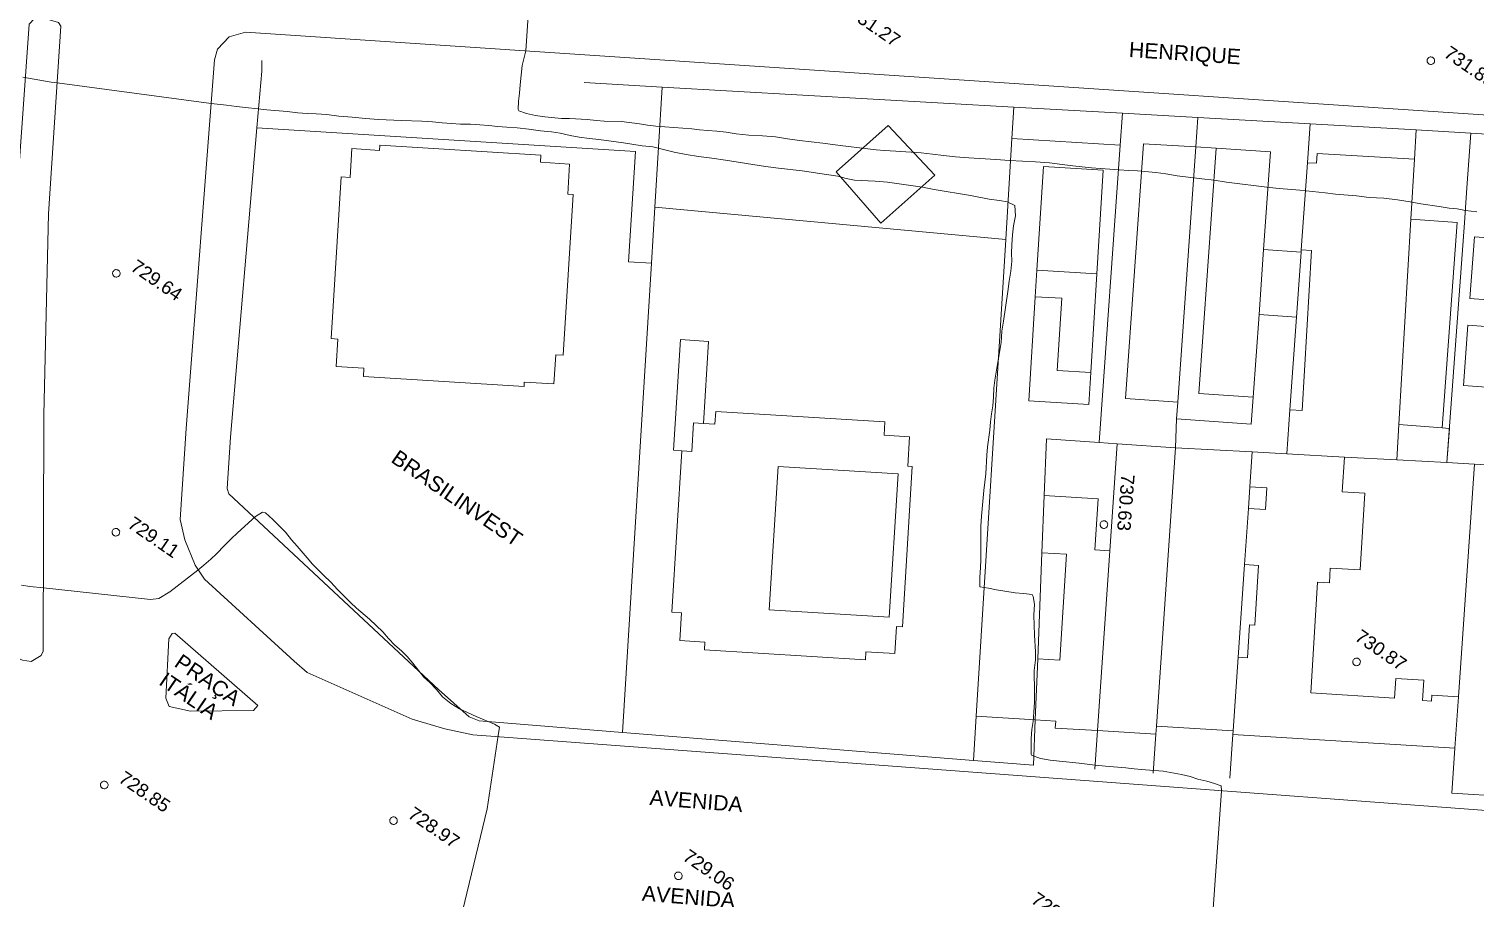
# Model space of a CAD drawing. Header units: metres. Extents: x 322294 to 7190115, y 7390841 to 10157759.
# Drawn here: x 323085.9 to 323276.1, y 7392726.1 to 7392840.5 of the extents above; entities that cross this region are included whole.
import ezdxf
from ezdxf.enums import TextEntityAlignment as Align

# ---------------------------------------------------------------- set-up
doc = ezdxf.new("R2010")
doc.units = ezdxf.units.M
doc.layers.get('0').update_dxf_attribs({"lineweight": 18})
for name, color, linetype, lineweight in [('100_SIST_VIARIO_MEIO_FIO', 1, 'Continuous', 18), ('106_PRACAS_PARQUES_TOP', 7, 'Continuous', 18), ('108_SEP_FIS_CANT_CENT_ILHA', 7, 'Continuous', 18), ('144_P_DUPLA_ASF_TOP', 7, 'Continuous', 18), ('160_P_SIMP_ASF_TOP', 7, 'Continuous', 18), ('206_MURO_E_MURO_ARRIMO', 7, 'Continuous', 18), ('214_PROJ_BEIRAL_EDIF', 10, 'Continuous', 18), ('216_EDIF_NOTAVEL', 2, 'Continuous', 18), ('218_EDIF_NOTAVEL_TOP', 7, 'Continuous', 18), ('600_CURVA_MESTRA', 14, 'Continuous', 18), ('604_CURVA_INTERM', 7, 'Continuous', 18), ('606_PTO_COTADO', 7, 'Continuous', 18), ('608_PTO_COTADO_INTERVIA', 1, 'Continuous', 18)]:
    doc.layers.add(name, color=color, linetype=linetype, lineweight=lineweight)
doc.styles.add('Style-Arial', font='arial.ttf', dxfattribs={"height": 1.75})

# ---------------------------------------------------------------- blocks, each defined once
blk = doc.blocks.new('SP09')
at = {"color": 0, "linetype": 'Continuous'}
blk.add_lwpolyline([(-0.03, -0.51), (-0.14, -0.49), (-0.24, -0.46), (-0.31, -0.42), (-0.35, -0.39), (-0.42, -0.31), (-0.47, -0.24), (-0.51, -0.15), (-0.52, -0.09), (-0.52, 0.03), (-0.51, 0.11), (-0.48, 0.2), (-0.44, 0.27), (-0.4, 0.33), (-0.32, 0.39), (-0.23, 0.44), (-0.15, 0.48), (-0.1, 0.48), (-0.03, 0.48), (0.08, 0.48), (0.19, 0.44), (0.27, 0.4), (0.35, 0.32), (0.41, 0.23), (0.46, 0.11), (0.48, 0.03), (0.48, -0.03), (0.47, -0.08), (0.44, -0.21), (0.38, -0.3), (0.31, -0.38), (0.23, -0.44), (0.1, -0.49), (0.02, -0.51)], close=True, dxfattribs=at)
blk = doc.blocks.new('SP10')
at = {"color": 0, "linetype": 'Continuous'}
blk.add_lwpolyline([(-0.03, -0.51), (-0.14, -0.49), (-0.24, -0.46), (-0.31, -0.42), (-0.35, -0.39), (-0.42, -0.31), (-0.47, -0.24), (-0.51, -0.15), (-0.52, -0.09), (-0.52, 0.03), (-0.51, 0.11), (-0.48, 0.2), (-0.44, 0.27), (-0.4, 0.33), (-0.32, 0.39), (-0.23, 0.44), (-0.15, 0.48), (-0.1, 0.48), (-0.03, 0.48), (0.08, 0.48), (0.19, 0.44), (0.27, 0.4), (0.35, 0.32), (0.41, 0.23), (0.46, 0.11), (0.48, 0.03), (0.48, -0.03), (0.47, -0.08), (0.44, -0.21), (0.38, -0.3), (0.31, -0.38), (0.23, -0.44), (0.1, -0.49), (0.02, -0.51)], close=True, dxfattribs=at)

msp = doc.modelspace()

# ---------------------------------------------------------------- linework, layer by layer
at = {"layer": '100_SIST_VIARIO_MEIO_FIO', "flags": 128}
for points in [[(323365.159, 7392823.291), (323378.614, 7392822.301), (323382.152, 7392820.875), (323383.559, 7392819.136), (323384.237, 7392817.005), (323378.625, 7392734.416), (323378.266, 7392733.097), (323376.511, 7392730.704), (323373.818, 7392729.455), (323289.932, 7392736.694), (323144.249, 7392747.588), (323140.583, 7392748.372), (323136.275, 7392749.665), (323122.486, 7392755.785), (323120.739, 7392757.298), (323108.966, 7392768.052), (323107.722, 7392769.9), (323106.359, 7392773.249), (323105.779, 7392775.924), (323106.549, 7392787.905), (323110.281, 7392836.371), (323110.691, 7392837.804), (323112.199, 7392839.434), (323114.343, 7392840.011)], [(323105.072, 7392760.939), (323115.978, 7392751.437), (323115.421, 7392750.794), (323107.103, 7392750.687), (323104.326, 7392751.309), (323103.869, 7392752.389), (323104.269, 7392760.215), (323104.706, 7392760.908)]]:
    msp.add_lwpolyline(points, close=True, dxfattribs=at)
at = {"layer": '108_SEP_FIS_CANT_CENT_ILHA', "flags": 128}
msp.add_lwpolyline([(323080.077, 7392763.447), (323080.034, 7392760.677), (323080.415, 7392759.394), (323085.013, 7392757.414), (323086.155, 7392757.252), (323087.482, 7392758.04), (323087.734, 7392758.576), (323087.837, 7392789.705), (323088.462, 7392816.129), (323090.063, 7392840.817), (323089.736, 7392841.3), (323087.848, 7392841.859), (323086.581, 7392841.832), (323085.919, 7392841.1), (323081.167, 7392774.848)], close=True, dxfattribs=at)
at = {"layer": '206_MURO_E_MURO_ARRIMO'}
for p, q in [((323116.513, 7392836.305), (323116.5, 7392834.882)), ((323116.5, 7392834.882), (323115.862, 7392827.422)), ((323169.187, 7392832.812), (323158.904, 7392833.398)), ((323215.444, 7392830.175), (323169.187, 7392832.812)), ((323229.733, 7392829.36), (323215.444, 7392830.175)), ((323239.646, 7392828.795), (323229.733, 7392829.36)), ((323254.422, 7392827.953), (323239.646, 7392828.795)), ((323275.565, 7392826.741), (323268.378, 7392827.199)), ((323210.135, 7392744.217), (323218.015, 7392743.587)), ((323294.637, 7392738.569), (323273.063, 7392739.913))]:
    msp.add_line(p, q, dxfattribs=at)
at = {"layer": '206_MURO_E_MURO_ARRIMO', "flags": 128}
for points in [[(323168.21, 7392816.997), (323169.187, 7392832.812)], [(323215.188, 7392826.031), (323215.444, 7392830.175)], [(323229.733, 7392829.36), (323229.436, 7392825.151)], [(323239.646, 7392828.795), (323239.375, 7392824.947)], [(323253.253, 7392811.375), (323253.232, 7392811.087)], [(323252.628, 7392802.521), (323251.769, 7392790.343)], [(323236.851, 7392789.15), (323236.72, 7392785.351)], [(323226.678, 7392786.04), (323229.032, 7392785.878)], [(323273.934, 7392752.572), (323276.041, 7392783.198)], [(323218.015, 7392743.587), (323218.254, 7392749.542)], [(323226.086, 7392743.049), (323226.436, 7392748.14)], [(323233.774, 7392742.536), (323234.127, 7392747.665)], [(323244.243, 7392747.62), (323243.847, 7392741.863)], [(323273.063, 7392739.913), (323273.469, 7392745.815)]]:
    msp.add_lwpolyline(points, dxfattribs=at)
at = {"layer": '214_PROJ_BEIRAL_EDIF', "flags": 128}
for points in [[(323268.15, 7392823.317), (323255.346, 7392824.071), (323255.27, 7392822.778), (323254.062, 7392822.849), (323254.422, 7392827.953), (323268.378, 7392827.199)], [(323274.707, 7392814.938), (323272.411, 7392783.396), (323276.041, 7392783.198), (323282.34, 7392782.853), (323295.743, 7392781.7), (323297.87, 7392812.056), (323297.934, 7392812.973), (323298.276, 7392817.853), (323294.794, 7392818.202), (323294.972, 7392825.504), (323275.565, 7392826.741), (323275.043, 7392819.56)], [(323226.678, 7392786.04), (323219.742, 7392786.517), (323219.442, 7392779.06), (323219.139, 7392771.543), (323218.577, 7392757.57), (323218.254, 7392749.542), (323210.493, 7392750.021), (323214.369, 7392812.763), (323215.188, 7392826.031), (323229.436, 7392825.151)], [(323237.005, 7392791.334), (323239.375, 7392824.947), (323232.479, 7392825.332), (323230.116, 7392791.82)], [(323246.928, 7392791.998), (323246.678, 7392788.457), (323236.851, 7392789.15), (323237.005, 7392791.334), (323239.375, 7392824.947), (323242.053, 7392824.758), (323239.779, 7392792.503)], [(323242.053, 7392824.758), (323239.779, 7392792.503), (323246.928, 7392791.998), (323247.694, 7392802.869), (323248.298, 7392811.435), (323249.205, 7392824.296)], [(323251.361, 7392784.549), (323251.769, 7392790.343), (323253.375, 7392790.249), (323254.613, 7392811.295), (323253.253, 7392811.375), (323254.062, 7392822.849), (323255.27, 7392822.778), (323255.346, 7392824.071), (323268.15, 7392823.317), (323267.686, 7392815.44), (323266.096, 7392788.411), (323265.822, 7392783.757), (323258.925, 7392784.135)], [(323218.475, 7392808.701), (323226.367, 7392808.214), (323227.211, 7392821.881), (323219.32, 7392822.368)], [(323266.096, 7392788.411), (323267.686, 7392815.44), (323273.767, 7392814.994), (323271.783, 7392787.993)], [(323296.401, 7392811.599), (323294.965, 7392792.054), (323274.575, 7392793.552), (323275.158, 7392801.486), (323282.779, 7392800.926), (323283.035, 7392804.423), (323275.43, 7392804.981), (323276.027, 7392813.096)], [(323253.232, 7392811.087), (323248.298, 7392811.435), (323247.694, 7392802.869), (323252.628, 7392802.521)], [(323218.261, 7392805.23), (323221.745, 7392805.014), (323221.157, 7392795.505), (323225.565, 7392795.233), (323226.367, 7392808.214), (323218.475, 7392808.701)], [(323218.261, 7392805.23), (323221.745, 7392805.014), (323221.157, 7392795.505), (323225.565, 7392795.233), (323225.306, 7392791.05), (323217.415, 7392791.537)], [(323266.096, 7392788.411), (323265.822, 7392783.757), (323272.411, 7392783.396), (323272.737, 7392787.875), (323271.783, 7392787.993)], [(323234.2, 7392748.733), (323234.127, 7392747.665), (323226.436, 7392748.14), (323228.064, 7392771.8), (323229.032, 7392785.878), (323236.72, 7392785.351)], [(323246.487, 7392780.224), (323246.29, 7392777.358), (323245.783, 7392769.994), (323244.943, 7392757.783), (323244.277, 7392748.11), (323234.2, 7392748.733), (323236.72, 7392785.351), (323246.802, 7392784.799)], [(323258.925, 7392784.135), (323258.642, 7392779.563), (323261.625, 7392779.379), (323261.002, 7392769.281), (323257.07, 7392769.524), (323256.949, 7392767.573), (323255.407, 7392767.668), (323254.508, 7392753.111), (323265.524, 7392752.43), (323265.683, 7392755), (323269.385, 7392754.771), (323269.22, 7392752.096), (323270.393, 7392752.024), (323270.44, 7392752.788), (323273.934, 7392752.572), (323273.469, 7392745.815), (323244.243, 7392747.62), (323244.277, 7392748.11), (323244.943, 7392757.783), (323246.184, 7392757.707), (323246.453, 7392762.074), (323247.153, 7392762.031), (323247.638, 7392769.879), (323245.783, 7392769.994), (323246.29, 7392777.358), (323248.558, 7392777.218), (323248.735, 7392780.085), (323246.487, 7392780.224), (323246.802, 7392784.799), (323251.361, 7392784.549)], [(323218.577, 7392757.57), (323218.254, 7392749.542), (323220.944, 7392749.375), (323220.888, 7392748.483), (323226.436, 7392748.14), (323228.064, 7392771.8), (323226.115, 7392771.92), (323226.529, 7392778.622), (323219.442, 7392779.06), (323219.139, 7392771.543), (323222.356, 7392771.345), (323221.494, 7392757.39)]]:
    msp.add_lwpolyline(points, close=True, dxfattribs=at)
at = {"layer": '216_EDIF_NOTAVEL', "flags": 128}
for points in [[(323167.755, 7392809.631), (323164.751, 7392809.817), (323165.648, 7392824.347), (323115.862, 7392827.422), (323112.384, 7392786.727), (323111.937, 7392779.973), (323112.178, 7392779.279), (323139.767, 7392753.543), (323143.789, 7392749.962), (323145.088, 7392749.411), (323163.942, 7392747.905)], [(323198.919, 7392827.753), (323192.046, 7392821.665), (323197.937, 7392814.888), (323205.038, 7392821.21)], [(323156.994, 7392822.667), (323156.75, 7392818.714), (323157.444, 7392818.671), (323156.138, 7392797.52), (323155.172, 7392797.58), (323154.936, 7392793.757), (323151.04, 7392793.997), (323151.005, 7392793.428), (323129.867, 7392794.733), (323129.934, 7392795.817), (323126.282, 7392796.042), (323126.505, 7392799.652), (323125.637, 7392799.705), (323126.951, 7392820.981), (323128.114, 7392820.91), (323128.348, 7392824.706), (323131.99, 7392824.481), (323132.032, 7392825.168), (323153.217, 7392823.86), (323153.158, 7392822.904)], [(323210.493, 7392750.021), (323214.369, 7392812.763), (323168.21, 7392816.997), (323167.755, 7392809.631), (323163.942, 7392747.905), (323210.135, 7392744.217)], [(323171.763, 7392784.952), (323173.074, 7392784.871), (323173.307, 7392788.636), (323174.598, 7392788.556), (323175.264, 7392799.348), (323171.578, 7392799.576), (323170.679, 7392785.019)], [(323174.598, 7392788.556), (323176.117, 7392788.463), (323176.221, 7392790.133), (323198.467, 7392788.759), (323198.359, 7392787.011), (323201.729, 7392786.803), (323201.489, 7392782.915), (323202.073, 7392782.879), (323200.771, 7392761.804), (323199.982, 7392761.853), (323199.762, 7392758.286), (323195.974, 7392758.52), (323195.909, 7392757.471), (323174.734, 7392758.779), (323174.796, 7392759.784), (323171.502, 7392759.987), (323171.727, 7392763.64), (323170.452, 7392763.719), (323171.763, 7392784.952), (323173.074, 7392784.871), (323173.307, 7392788.636)], [(323200.221, 7392781.909), (323184.429, 7392782.884), (323183.265, 7392764.041), (323199.057, 7392763.065)]]:
    msp.add_lwpolyline(points, close=True, dxfattribs=at)
at = {"layer": '600_CURVA_MESTRA', "elevation": 730}
msp.add_lwpolyline([(323240.911, 7392714.183), (323242.774, 7392740.219), (323242.699, 7392740.857), (323241.824, 7392741.191), (323240.84, 7392741.47), (323239.666, 7392741.773), (323238.649, 7392742.099), (323237.513, 7392742.351), (323235.09, 7392742.792), (323232.761, 7392742.978), (323231.259, 7392743.118), (323230.17, 7392743.249), (323227.502, 7392743.476), (323226.12, 7392743.587), (323224.042, 7392743.847), (323221.441, 7392744.102), (323220.221, 7392744.255), (323218.936, 7392744.481), (323217.767, 7392744.889), (323217.739, 7392744.978), (323217.7, 7392746.036), (323217.717, 7392747.088), (323217.791, 7392748.278), (323217.962, 7392749.325), (323218.085, 7392750.557), (323218.164, 7392751.897), (323218.173, 7392753.2), (323218.11, 7392756.051), (323218.297, 7392757.455), (323218.275, 7392758.498), (323218.17, 7392760.699), (323218.076, 7392763.35), (323218.153, 7392764.762), (323217.978, 7392765.801), (323217.859, 7392766.047), (323216.72, 7392766.181), (323215.62, 7392766.278), (323213.168, 7392766.645), (323212.122, 7392766.871), (323210.967, 7392767.061), (323210.949, 7392767.17), (323210.964, 7392768.271), (323211.068, 7392769.598), (323211.108, 7392770.627), (323211.104, 7392771.711), (323211.076, 7392772.825), (323211.115, 7392775.052), (323211.196, 7392776.361), (323211.504, 7392779.747), (323211.752, 7392781.919), (323211.891, 7392784.36), (323211.987, 7392785.474), (323212.262, 7392787.688), (323212.366, 7392788.766), (323212.491, 7392789.836), (323212.657, 7392790.884), (323212.754, 7392792.023), (323212.822, 7392793.199), (323212.959, 7392794.223), (323213.387, 7392796.88), (323213.568, 7392797.898), (323213.752, 7392799.21), (323213.88, 7392800.682), (323214.059, 7392802.016), (323214.629, 7392805.907), (323214.813, 7392807.287), (323215.031, 7392808.583), (323215.167, 7392809.912), (323215.14, 7392810.932), (323215.176, 7392812.065), (323215.248, 7392813.372), (323215.416, 7392814.563), (323215.638, 7392815.865), (323215.57, 7392817.215), (323214.566, 7392817.721), (323213.563, 7392817.874), (323212.215, 7392818.055), (323209.738, 7392818.543), (323204.951, 7392819.339), (323203.412, 7392819.615), (323200.349, 7392820.073), (323198.807, 7392820.277), (323197.21, 7392820.438), (323194.478, 7392820.544), (323193.383, 7392820.791), (323192.265, 7392821.083), (323190.796, 7392821.284), (323187.604, 7392821.773), (323184.482, 7392822.146), (323182.752, 7392822.338), (323177.51, 7392823.174), (323175.724, 7392823.44), (323173.971, 7392823.659), (323172.316, 7392823.93), (323170.754, 7392824.247), (323167.96, 7392824.932), (323166.532, 7392825.087), (323164.091, 7392825.469), (323160.83, 7392825.892), (323159.596, 7392826.037), (323158.275, 7392826.231), (323157.049, 7392826.45), (323155.738, 7392826.728), (323154.622, 7392826.916), (323153.154, 7392827.039), (323151.635, 7392827.274), (323150.113, 7392827.44), (323148.757, 7392827.524), (323147.528, 7392827.625), (323146.375, 7392827.751), (323145.196, 7392827.848), (323143.943, 7392827.913), (323142.648, 7392827.942), (323141.438, 7392827.997), (323140.242, 7392828.091), (323138.98, 7392828.217), (323137.557, 7392828.3), (323134.866, 7392828.427), (323131.867, 7392828.544), (323130.157, 7392828.657), (323128.409, 7392828.849), (323126.653, 7392828.994), (323125.076, 7392829.185), (323123.664, 7392829.298), (323122.491, 7392829.325), (323121.23, 7392829.405), (323119.842, 7392829.577), (323117.144, 7392829.828), (323113.18, 7392830.268), (323111.875, 7392830.412), (323109.84, 7392830.639), (323089.581, 7392833.38), (323088.806, 7392833.466), (323085.045, 7392834.101)], dxfattribs=at)
at = {"layer": '604_CURVA_INTERM', "elevation": 731, "flags": 128}
msp.add_lwpolyline([(323151.874, 7392847.51), (323151.241, 7392837.551), (323150.753, 7392835.663), (323150.487, 7392833.104), (323150.413, 7392832.005), (323150.281, 7392830.954), (323150.248, 7392829.84), (323150.309, 7392829.665), (323151.307, 7392829.337), (323152.497, 7392829.055), (323153.725, 7392828.879), (323155.945, 7392828.673), (323156.982, 7392828.671), (323159.324, 7392828.52), (323160.519, 7392828.421), (323161.551, 7392828.314), (323163.839, 7392828.26), (323166.187, 7392827.963), (323167.228, 7392827.811), (323168.362, 7392827.667), (323173.098, 7392827.302), (323174.094, 7392827.179), (323175.165, 7392827.089), (323176.364, 7392827.013), (323177.574, 7392826.862), (323178.905, 7392826.673), (323180.564, 7392826.494), (323182.379, 7392826.41), (323184.098, 7392826.266), (323185.674, 7392826.006), (323187.23, 7392825.796), (323190.33, 7392825.441), (323192.608, 7392825.128), (323196.242, 7392824.699), (323197.342, 7392824.557), (323198.415, 7392824.459), (323199.927, 7392824.353), (323203.243, 7392824.152), (323204.722, 7392823.989), (323206.203, 7392823.795), (323207.771, 7392823.638), (323209.509, 7392823.492), (323213.09, 7392823.296), (323214.858, 7392823.158), (323218.292, 7392822.976), (323220.134, 7392822.826), (323221.805, 7392822.631), (323223.186, 7392822.439), (323225.677, 7392822.188), (323226.838, 7392822.077), (323229.309, 7392821.899), (323230.572, 7392821.822), (323231.702, 7392821.795), (323234.131, 7392821.558), (323235.45, 7392821.385), (323236.923, 7392821.144), (323240.185, 7392820.724), (323241.813, 7392820.538), (323243.411, 7392820.305), (323249.053, 7392819.602), (323250.325, 7392819.455), (323253.071, 7392819.239), (323256.419, 7392818.886), (323257.773, 7392818.734), (323260.499, 7392818.483), (323262.198, 7392818.284), (323264.133, 7392818.189), (323265.928, 7392817.984), (323267.565, 7392817.709), (323268.989, 7392817.445), (323271.4, 7392817.078), (323272.725, 7392816.893), (323273.768, 7392816.766), (323274.869, 7392816.574), (323276.372, 7392816.403)], dxfattribs=at)
at = {"layer": '604_CURVA_INTERM', "elevation": 729}
msp.add_lwpolyline([(323084.894, 7392767.286), (323085.984, 7392767.119), (323087.762, 7392766.914), (323101.856, 7392765.409), (323102.95, 7392765.536), (323104.402, 7392766.383), (323108.104, 7392769.235), (323108.891, 7392769.9), (323109.803, 7392770.694), (323110.534, 7392771.398), (323111.577, 7392772.486), (323112.461, 7392773.372), (323113.289, 7392774.162), (323115.658, 7392776.314), (323116.577, 7392776.89), (323116.973, 7392776.802), (323117.963, 7392775.925), (323119.611, 7392774.232), (323120.417, 7392773.23), (323121.136, 7392772.419), (323122.488, 7392770.856), (323123.167, 7392770.043), (323123.895, 7392769.337), (323124.637, 7392768.571), (323125.576, 7392767.669), (323126.467, 7392766.721), (323128.167, 7392764.988), (323128.978, 7392764.231), (323130.682, 7392762.794), (323132.441, 7392761.115), (323133.183, 7392760.267), (323133.987, 7392759.384), (323134.872, 7392758.623), (323135.622, 7392757.879), (323136.367, 7392756.999), (323137.817, 7392755.155), (323138.615, 7392754.48), (323139.486, 7392753.541), (323140.294, 7392752.594), (323141.378, 7392751.718), (323142.497, 7392751.016), (323144.723, 7392749.979), (323147.126, 7392749.004), (323147.774, 7392748.577), (323147.582, 7392747.498), (323146.165, 7392737.851), (323142.89, 7392724.402)], dxfattribs=at)

# ---------------------------------------------------------------- block references
at = {"layer": '606_PTO_COTADO', "rotation": 325.5688295630279}
for p in [(323097.392, 7392808.284, 729.64), (323227.315, 7392775.238, 730.63), (323260.555, 7392757.174, 730.87), (323171.33, 7392729.033, 729.06)]:
    msp.add_blockref('SP09', p, dxfattribs=at)
at = {"layer": '608_PTO_COTADO_INTERVIA', "rotation": 325.5688295630279}
for p in [(323270.333, 7392836.265, 731.895), (323097.334, 7392774.233, 729.11), (323095.802, 7392740.982, 728.85), (323133.863, 7392736.286, 728.96)]:
    msp.add_blockref('SP10', p, dxfattribs=at)

# ---------------------------------------------------------------- texts
at = {"layer": '106_PRACAS_PARQUES_TOP', "style": 'Style-Arial'}
for s, p in [('PRAÇA', (323104.845, 7392756.689)), ('ITÁLIA', (323102.817, 7392754.291))]:
    msp.add_text(s, height=2, rotation=325.768, dxfattribs=at).set_placement(p)
at = {"layer": '144_P_DUPLA_ASF_TOP', "style": 'Style-Arial'}
for p in [(323167.538, 7392739.378), (323166.536, 7392726.761)]:
    msp.add_text('AVENIDA', height=2, rotation=355.4343, dxfattribs=at).set_placement(p, align=Align.MIDDLE_LEFT)
at = {"layer": '160_P_SIMP_ASF_TOP', "style": 'Style-Arial'}
msp.add_text('HENRIQUE', height=2, rotation=356.19556, dxfattribs=at).set_placement((323230.594, 7392837.763), align=Align.MIDDLE_LEFT)
at = {"layer": '218_EDIF_NOTAVEL_TOP', "style": 'Style-Arial'}
msp.add_text('BRASILINVEST', height=2, rotation=325.56883, dxfattribs=at).set_placement((323133.361, 7392783.559))
at = {"layer": '606_PTO_COTADO', "style": 'Style-Arial'}
for s, rotation, p in [('729.64', 325.56883, (323102.681, 7392807.402, 729.64)), ('730.63', 265.63402, (323230.184, 7392778.141, 730.63)), ('730.87', 325.56883, (323263.739, 7392758.739, 730.87)), ('729.06', 325.56883, (323175.315, 7392729.817, 729.06))]:
    msp.add_text(s, height=1.75, rotation=rotation, dxfattribs=at).set_placement(p, align=Align.MIDDLE_CENTER)
at = {"layer": '608_PTO_COTADO_INTERVIA', "style": 'Style-Arial'}
for s, p in [('731.27', (323197.141, 7392840.83, 731.26)), ('731.89', (323275.452, 7392835.5, 731.895)), ('729.11', (323102.283, 7392773.583, 729.11)), ('728.85', (323101.091, 7392740.1, 728.85)), ('728.97', (323139.152, 7392735.403, 728.96)), ('729.71', (323221.134, 7392724.182, 729.7))]:
    msp.add_text(s, height=1.75, rotation=325.56883, dxfattribs=at).set_placement(p, align=Align.MIDDLE_CENTER)

doc.saveas('drawing.dxf')
